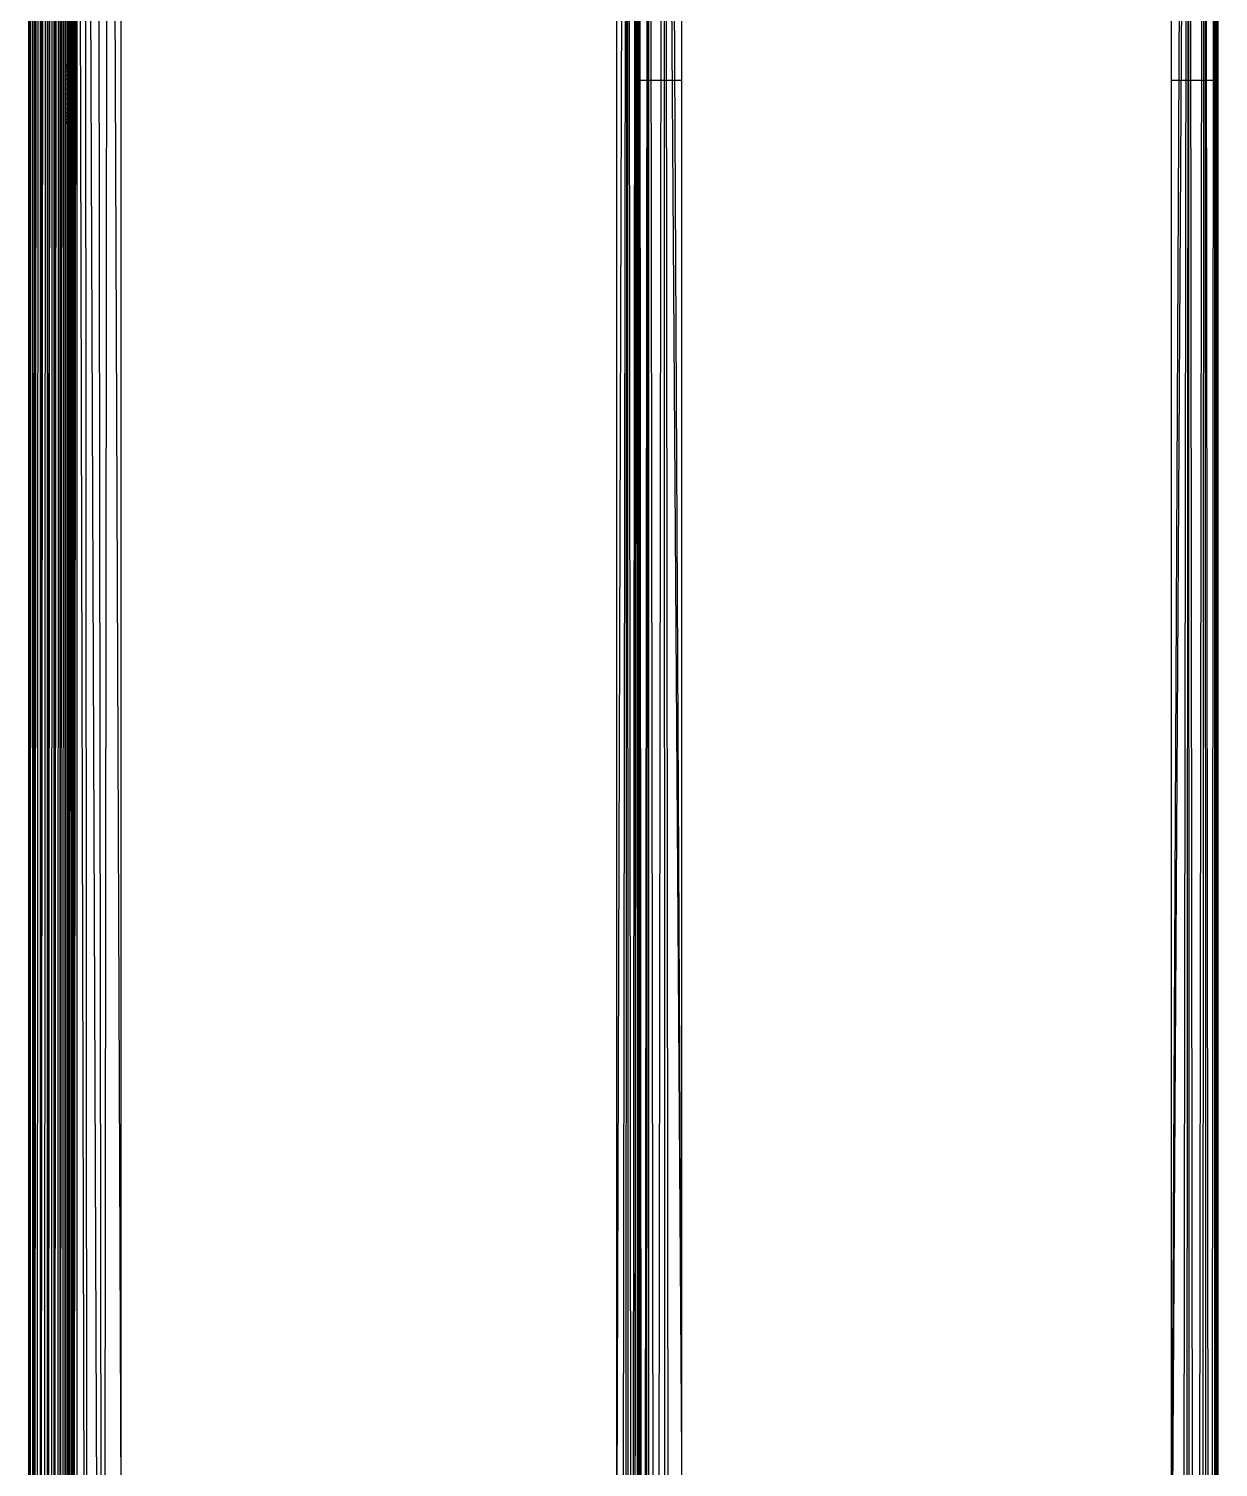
# Model space of a CAD drawing. Header units: inches. Extents: x 12 to 4610, y 8 to 3258.
# Drawn here: x 1589.2 to 1690.8, y 1875.1 to 1998 of the extents above; entities that cross this region are included whole.
import ezdxf

# ---------------------------------------------------------------- set-up
doc = ezdxf.new("R2010")
doc.units = ezdxf.units.IN
doc.header["$MEASUREMENT"] = 0

msp = doc.modelspace()

# ---------------------------------------------------------------- linework, layer by layer
for p, q in [((1589.23, 1739.7), (1589.59, 2545.2)), ((1589.23, 1739.7), (1589.31, 2545.12)), ((1589.23, 1739.7), (1589.23, 2545.1)), ((1589.33, 1739.67), (1589.59, 2545.2)), ((1589.59, 1739.6), (1590.18, 2545.37)), ((1589.92, 2545.3), (1589.59, 1739.6)), ((1589.59, 1739.6), (1589.59, 2545.2)), ((1589.68, 1739.57), (1590.23, 2545.39)), ((1589.68, 1739.57), (1590.18, 2545.37)), ((1589.94, 1739.5), (1590.23, 2545.39)), ((1590.23, 1739.41), (1590.84, 2545.58)), ((1590.23, 1739.41), (1590.55, 2545.49)), ((1590.23, 1739.41), (1590.23, 2545.39)), ((1590.57, 1739.31), (1590.84, 2545.58)), ((1590.84, 1739.23), (1591.41, 2545.76)), ((1591.15, 2545.67), (1590.84, 1739.23)), ((1590.84, 1739.23), (1590.84, 2545.58)), ((1591.16, 1739.12), (1591.41, 2545.76)), ((1591.41, 1739.04), (1591.91, 2545.95)), ((1591.41, 1739.04), (1591.68, 2545.86)), ((1591.41, 1739.04), (1591.41, 2545.76)), ((1591.69, 1738.94), (1591.91, 2545.95)), ((1591.91, 1738.85), (1592.33, 2546.14)), ((1591.91, 1738.85), (1592.14, 2546.05)), ((1591.91, 1738.85), (1591.91, 2545.95)), ((1592.15, 1738.75), (1592.33, 2546.14)), ((1593.1, 2102.64), (1593.1, 1870.72)), ((1593.34, 2102.64), (1593.1, 1870.72)), ((1593.4, 1736.45), (1593.34, 2102.64)), ((1593.38, 2102.64), (1594.27, 1736.45)), ((1594.27, 1736.45), (1594.05, 2102.64)), ((1594.1, 2102.64), (1595.57, 1736.45)), ((1595.57, 1736.45), (1595.12, 2102.64)), ((1595.57, 1736.45), (1596.04, 2102.64)), ((1596.15, 2102.64), (1597.1, 1870.72)), ((1597.1, 2102.64), (1597.1, 1870.72)), ((1639.43, 2102.64), (1639.43, 1861.36)), ((1640.16, 2102.64), (1639.43, 1861.36)), ((1640.31, 2102.64), (1639.79, 1690.11)), ((1640.35, 2102.64), (1640.15, 1690.11)), ((1640.48, 1690.09), (1640.39, 2102.64)), ((1640.42, 2102.64), (1640.78, 1690.09)), ((1592.33, 1994.9), (1592.33, 2089.9)), ((1592.41, 2089.9), (1592.39, 1994.9)), ((1592.43, 1994.9), (1592.47, 2089.9)), ((1592.56, 1994.9), (1592.58, 2089.9)), ((1592.65, 1994.9), (1592.65, 2089.9)), ((1592.72, 2089.9), (1592.7, 1994.9)), ((1592.75, 2089.9), (1592.73, 1994.9)), ((1592.83, 2089.9), (1592.82, 1994.9)), ((1592.88, 2089.9), (1592.88, 1994.9)), ((1592.92, 2089.9), (1592.91, 1994.9)), ((1592.97, 2089.9), (1592.97, 1994.9)), ((1593.03, 2089.9), (1593.03, 1994.9)), ((1641.03, 1876.1), (1641.24, 2084.75)), ((1641.33, 2084.75), (1641.22, 1688.5)), ((1641.22, 1688.5), (1641.24, 2084.75)), ((1641.34, 1688.45), (1641.33, 2084.75)), ((1641.33, 2084.75), (1641.45, 1688.37)), ((1641.69, 1688.21), (1641.39, 2084.75)), ((1641.39, 2084.75), (1641.57, 1688.29)), ((1642.12, 2084.75), (1641.69, 1688.21)), ((1641.93, 1688.03), (1642.16, 2084.75)), ((1642.19, 2084.75), (1642.17, 1687.85)), ((1642.81, 1687.24), (1642.29, 2084.75)), ((1642.81, 1687.24), (1643.39, 2084.75)), ((1643.51, 2084.75), (1643.56, 1686.63)), ((1643.58, 2084.75), (1644.05, 1686.1)), ((1645.03, 1876.02), (1643.58, 2084.75)), ((1645.03, 1876.02), (1643.96, 2084.75)), ((1645.03, 1876.02), (1645.03, 2084.75)), ((1686.84, 1855.44), (1687.92, 2084.75)), ((1686.84, 1855.44), (1686.84, 2084.75)), ((1688.22, 2084.75), (1686.84, 1855.44)), ((1687.64, 1641.84), (1688.22, 2084.75)), ((1688.28, 2084.75), (1688.03, 1641.45)), ((1688.4, 1641.06), (1688.33, 2084.75)), ((1688.94, 1641.24), (1688.4, 2084.75)), ((1688.94, 1641.24), (1689.57, 2084.75)), ((1689.64, 2084.75), (1689.39, 1641.42)), ((1689.69, 2084.75), (1689.83, 1641.61)), ((1689.74, 2084.75), (1690.19, 1641.8)), ((1690.19, 1641.8), (1690.51, 2084.75)), ((1690.55, 2084.75), (1690.47, 1641.97)), ((1690.58, 2084.75), (1690.67, 1642.16)), ((1690.81, 1642.38), (1690.58, 2084.75)), ((1690.84, 1853.04), (1690.64, 2084.75)), ((1690.64, 2084.75), (1690.81, 1642.38)), ((1690.84, 1853.04), (1690.84, 2084.75)), ((1640.78, 1690.09), (1641.03, 2056.05)), ((1641.03, 2056.05), (1641.03, 1876.1)), ((1592.39, 1994.9), (1592.33, 1994.9)), ((1592.33, 1994.86), (1592.33, 1994.9)), ((1592.39, 1994.86), (1592.33, 1994.86)), ((1592.33, 1994.75), (1592.33, 1994.86)), ((1592.39, 1994.75), (1592.33, 1994.75)), ((1592.33, 1994.57), (1592.33, 1994.75)), ((1592.39, 1994.57), (1592.33, 1994.57)), ((1592.33, 1994.32), (1592.33, 1994.57)), ((1592.43, 1994.9), (1592.39, 1994.9)), ((1592.39, 1994.9), (1592.39, 1994.86)), ((1592.43, 1994.86), (1592.39, 1994.86)), ((1592.39, 1994.86), (1592.39, 1994.75)), ((1592.43, 1994.75), (1592.39, 1994.75)), ((1592.39, 1994.75), (1592.39, 1994.57)), ((1592.43, 1994.57), (1592.39, 1994.57)), ((1592.39, 1994.57), (1592.39, 1994.32)), ((1592.56, 1994.9), (1592.43, 1994.9)), ((1592.43, 1994.86), (1592.43, 1994.9)), ((1592.56, 1994.86), (1592.43, 1994.86)), ((1592.43, 1994.75), (1592.43, 1994.86)), ((1592.56, 1994.75), (1592.43, 1994.75)), ((1592.43, 1994.57), (1592.43, 1994.75)), ((1592.56, 1994.57), (1592.43, 1994.57)), ((1592.43, 1994.32), (1592.43, 1994.57)), ((1592.65, 1994.9), (1592.56, 1994.9)), ((1592.56, 1994.86), (1592.56, 1994.9)), ((1592.65, 1994.86), (1592.56, 1994.86)), ((1592.56, 1994.75), (1592.56, 1994.86)), ((1592.65, 1994.75), (1592.56, 1994.75)), ((1592.56, 1994.57), (1592.56, 1994.75)), ((1592.65, 1994.57), (1592.56, 1994.57)), ((1592.56, 1994.32), (1592.56, 1994.57)), ((1592.7, 1994.9), (1592.65, 1994.9)), ((1592.65, 1994.86), (1592.65, 1994.9)), ((1592.7, 1994.86), (1592.65, 1994.86)), ((1592.65, 1994.75), (1592.65, 1994.86)), ((1592.7, 1994.75), (1592.65, 1994.75)), ((1592.65, 1994.57), (1592.65, 1994.75)), ((1592.7, 1994.57), (1592.65, 1994.57)), ((1592.65, 1994.32), (1592.65, 1994.57)), ((1592.73, 1994.9), (1592.7, 1994.9)), ((1592.7, 1994.9), (1592.7, 1994.86)), ((1592.73, 1994.86), (1592.7, 1994.86)), ((1592.7, 1994.86), (1592.7, 1994.75)), ((1592.73, 1994.75), (1592.7, 1994.75)), ((1592.7, 1994.75), (1592.7, 1994.57)), ((1592.73, 1994.57), (1592.7, 1994.57)), ((1592.7, 1994.57), (1592.7, 1994.32)), ((1592.82, 1994.9), (1592.73, 1994.9)), ((1592.73, 1994.9), (1592.73, 1994.86)), ((1592.82, 1994.86), (1592.73, 1994.86)), ((1592.73, 1994.86), (1592.73, 1994.75)), ((1592.82, 1994.75), (1592.73, 1994.75)), ((1592.73, 1994.75), (1592.73, 1994.57)), ((1592.73, 1994.57), (1592.73, 1994.32)), ((1592.82, 1994.57), (1592.73, 1994.57)), ((1592.88, 1994.9), (1592.82, 1994.9)), ((1592.82, 1994.9), (1592.82, 1994.86)), ((1592.88, 1994.86), (1592.82, 1994.86)), ((1592.82, 1994.86), (1592.82, 1994.75)), ((1592.88, 1994.75), (1592.82, 1994.75)), ((1592.82, 1994.75), (1592.82, 1994.57)), ((1592.88, 1994.57), (1592.82, 1994.57)), ((1592.82, 1994.57), (1592.82, 1994.32)), ((1592.91, 1994.9), (1592.88, 1994.9)), ((1592.88, 1994.9), (1592.88, 1994.86)), ((1592.91, 1994.86), (1592.88, 1994.86)), ((1592.88, 1994.86), (1592.88, 1994.75)), ((1592.91, 1994.75), (1592.88, 1994.75)), ((1592.88, 1994.75), (1592.88, 1994.57)), ((1592.91, 1994.57), (1592.88, 1994.57)), ((1592.88, 1994.57), (1592.88, 1994.32)), ((1592.97, 1994.9), (1592.91, 1994.9)), ((1592.91, 1994.9), (1592.91, 1994.86)), ((1592.97, 1994.86), (1592.91, 1994.86)), ((1592.91, 1994.86), (1592.91, 1994.75)), ((1592.97, 1994.75), (1592.91, 1994.75)), ((1592.91, 1994.75), (1592.91, 1994.57)), ((1592.97, 1994.57), (1592.91, 1994.57)), ((1592.91, 1994.57), (1592.91, 1994.32)), ((1593.03, 1994.9), (1592.97, 1994.9)), ((1592.97, 1994.9), (1592.97, 1994.86)), ((1593.03, 1994.86), (1592.97, 1994.86)), ((1592.97, 1994.86), (1592.97, 1994.75)), ((1593.03, 1994.75), (1592.97, 1994.75)), ((1592.97, 1994.75), (1592.97, 1994.57)), ((1593.03, 1994.57), (1592.97, 1994.57)), ((1592.97, 1994.57), (1592.97, 1994.32)), ((1593.03, 1994.9), (1593.03, 1994.86)), ((1593.03, 1994.75), (1593.03, 1994.86)), ((1593.03, 1994.57), (1593.03, 1994.75)), ((1593.03, 1994.57), (1593.03, 1994.32)), ((1592.39, 1994.32), (1592.33, 1994.32)), ((1592.33, 1994.01), (1592.33, 1994.32)), ((1592.39, 1994.01), (1592.33, 1994.01)), ((1592.33, 1993.65), (1592.33, 1994.01)), ((1592.39, 1993.65), (1592.33, 1993.65)), ((1592.33, 1993.26), (1592.33, 1993.65)), ((1592.39, 1993.26), (1592.33, 1993.26)), ((1592.33, 1992.84), (1592.33, 1993.26)), ((1592.43, 1994.32), (1592.39, 1994.32)), ((1592.39, 1994.32), (1592.39, 1994.01)), ((1592.43, 1994.01), (1592.39, 1994.01)), ((1592.39, 1994.01), (1592.39, 1993.65)), ((1592.43, 1993.65), (1592.39, 1993.65)), ((1592.39, 1993.65), (1592.39, 1993.26)), ((1592.43, 1993.26), (1592.39, 1993.26)), ((1592.39, 1993.26), (1592.39, 1992.84)), ((1592.56, 1994.32), (1592.43, 1994.32)), ((1592.43, 1994.01), (1592.43, 1994.32)), ((1592.56, 1994.01), (1592.43, 1994.01)), ((1592.43, 1993.65), (1592.43, 1994.01)), ((1592.56, 1993.65), (1592.43, 1993.65)), ((1592.43, 1993.26), (1592.43, 1993.65)), ((1592.56, 1993.26), (1592.43, 1993.26)), ((1592.43, 1992.84), (1592.43, 1993.26)), ((1592.65, 1994.32), (1592.56, 1994.32)), ((1592.56, 1994.01), (1592.56, 1994.32)), ((1592.65, 1994.01), (1592.56, 1994.01)), ((1592.56, 1993.65), (1592.56, 1994.01)), ((1592.65, 1993.65), (1592.56, 1993.65)), ((1592.56, 1993.26), (1592.56, 1993.65)), ((1592.65, 1993.26), (1592.56, 1993.26)), ((1592.56, 1992.84), (1592.56, 1993.26)), ((1592.7, 1994.32), (1592.65, 1994.32)), ((1592.65, 1994.01), (1592.65, 1994.32)), ((1592.7, 1994.01), (1592.65, 1994.01)), ((1592.65, 1993.65), (1592.65, 1994.01)), ((1592.7, 1993.65), (1592.65, 1993.65)), ((1592.65, 1993.26), (1592.65, 1993.65)), ((1592.7, 1993.26), (1592.65, 1993.26)), ((1592.65, 1992.84), (1592.65, 1993.26)), ((1592.73, 1994.32), (1592.7, 1994.32)), ((1592.7, 1994.32), (1592.7, 1994.01)), ((1592.73, 1994.01), (1592.7, 1994.01)), ((1592.7, 1994.01), (1592.7, 1993.65)), ((1592.73, 1993.65), (1592.7, 1993.65)), ((1592.7, 1993.65), (1592.7, 1993.26)), ((1592.73, 1993.26), (1592.7, 1993.26)), ((1592.7, 1993.26), (1592.7, 1992.84)), ((1592.82, 1994.32), (1592.73, 1994.32)), ((1592.73, 1994.32), (1592.73, 1994.01)), ((1592.82, 1994.01), (1592.73, 1994.01)), ((1592.73, 1994.01), (1592.73, 1993.65)), ((1592.82, 1993.65), (1592.73, 1993.65)), ((1592.73, 1993.65), (1592.73, 1993.26)), ((1592.82, 1993.26), (1592.73, 1993.26)), ((1592.73, 1993.26), (1592.73, 1992.84)), ((1592.88, 1994.32), (1592.82, 1994.32)), ((1592.82, 1994.32), (1592.82, 1994.01)), ((1592.88, 1994.01), (1592.82, 1994.01)), ((1592.82, 1994.01), (1592.82, 1993.65)), ((1592.88, 1993.65), (1592.82, 1993.65)), ((1592.82, 1993.65), (1592.82, 1993.26)), ((1592.88, 1993.26), (1592.82, 1993.26)), ((1592.82, 1993.26), (1592.82, 1992.84)), ((1592.91, 1994.32), (1592.88, 1994.32)), ((1592.88, 1994.32), (1592.88, 1994.01)), ((1592.91, 1994.01), (1592.88, 1994.01)), ((1592.88, 1994.01), (1592.88, 1993.65)), ((1592.91, 1993.65), (1592.88, 1993.65)), ((1592.88, 1993.65), (1592.88, 1993.26)), ((1592.91, 1993.26), (1592.88, 1993.26)), ((1592.88, 1993.26), (1592.88, 1992.84)), ((1592.97, 1994.32), (1592.91, 1994.32)), ((1592.91, 1994.32), (1592.91, 1994.01)), ((1592.97, 1994.01), (1592.91, 1994.01)), ((1592.91, 1994.01), (1592.91, 1993.65)), ((1592.97, 1993.65), (1592.91, 1993.65)), ((1592.91, 1993.65), (1592.91, 1993.26)), ((1592.97, 1993.26), (1592.91, 1993.26)), ((1592.91, 1993.26), (1592.91, 1992.84)), ((1593.03, 1994.32), (1592.97, 1994.32)), ((1592.97, 1994.32), (1592.97, 1994.01)), ((1593.03, 1994.01), (1592.97, 1994.01)), ((1592.97, 1994.01), (1592.97, 1993.65)), ((1593.03, 1993.65), (1592.97, 1993.65)), ((1592.97, 1993.65), (1592.97, 1993.26)), ((1593.03, 1993.26), (1592.97, 1993.26)), ((1592.97, 1993.26), (1592.97, 1992.84)), ((1593.03, 1994.01), (1593.03, 1994.32)), ((1593.03, 1993.65), (1593.03, 1994.01)), ((1593.03, 1993.65), (1593.03, 1993.26)), ((1593.03, 1993.26), (1593.03, 1992.84)), ((1641.03, 1993.59), (1641.15, 1993.59)), ((1641.15, 1993.59), (1641.24, 1993.59)), ((1641.24, 1993.59), (1641.29, 1993.59)), ((1641.29, 1993.59), (1641.33, 1993.59)), ((1641.33, 1993.59), (1641.37, 1993.59)), ((1641.37, 1993.59), (1641.42, 1993.59)), ((1641.42, 1993.59), (1641.46, 1993.59)), ((1641.46, 1993.59), (1642.02, 1993.59)), ((1642.02, 1993.59), (1642.11, 1993.59)), ((1642.11, 1993.59), (1642.19, 1993.59)), ((1642.19, 1993.59), (1642.41, 1993.59)), ((1642.41, 1993.59), (1643.26, 1993.59)), ((1643.26, 1993.59), (1643.52, 1993.59)), ((1643.52, 1993.59), (1643.69, 1993.59)), ((1643.69, 1993.59), (1644.21, 1993.59)), ((1644.21, 1993.59), (1644.42, 1993.59)), ((1644.42, 1993.59), (1645.03, 1993.59)), ((1686.84, 1993.59), (1687.5, 1993.59)), ((1687.5, 1993.59), (1687.68, 1993.59)), ((1687.68, 1993.59), (1688.1, 1993.59)), ((1688.1, 1993.59), (1688.23, 1993.59)), ((1688.23, 1993.59), (1688.35, 1993.59)), ((1688.35, 1993.59), (1688.51, 1993.59)), ((1688.51, 1993.59), (1689.44, 1993.59)), ((1689.44, 1993.59), (1689.59, 1993.59)), ((1689.59, 1993.59), (1689.72, 1993.59)), ((1689.72, 1993.59), (1689.83, 1993.59)), ((1689.83, 1993.59), (1690.44, 1993.59)), ((1690.44, 1993.59), (1690.53, 1993.59)), ((1690.53, 1993.59), (1690.6, 1993.59)), ((1690.6, 1993.59), (1690.64, 1993.59)), ((1690.64, 1993.59), (1690.67, 1993.59)), ((1690.67, 1993.59), (1690.72, 1993.59)), ((1690.72, 1993.59), (1690.84, 1993.59)), ((1592.39, 1992.84), (1592.33, 1992.84)), ((1592.33, 1992.4), (1592.33, 1992.84)), ((1592.33, 1991.97), (1592.33, 1992.4)), ((1592.39, 1992.4), (1592.33, 1992.4)), ((1592.39, 1991.97), (1592.33, 1991.97)), ((1592.33, 1991.55), (1592.33, 1991.97)), ((1592.39, 1992.84), (1592.39, 1992.4)), ((1592.43, 1992.84), (1592.39, 1992.84)), ((1592.39, 1992.4), (1592.39, 1991.97)), ((1592.43, 1992.4), (1592.39, 1992.4)), ((1592.43, 1991.97), (1592.39, 1991.97)), ((1592.39, 1991.97), (1592.39, 1991.55)), ((1592.56, 1992.84), (1592.43, 1992.84)), ((1592.43, 1992.4), (1592.43, 1992.84)), ((1592.56, 1992.4), (1592.43, 1992.4)), ((1592.43, 1991.97), (1592.43, 1992.4)), ((1592.56, 1991.97), (1592.43, 1991.97)), ((1592.43, 1991.55), (1592.43, 1991.97)), ((1592.65, 1992.84), (1592.56, 1992.84)), ((1592.56, 1992.4), (1592.56, 1992.84)), ((1592.65, 1992.4), (1592.56, 1992.4)), ((1592.56, 1991.97), (1592.56, 1992.4)), ((1592.65, 1991.97), (1592.56, 1991.97)), ((1592.56, 1991.55), (1592.56, 1991.97)), ((1592.7, 1992.84), (1592.65, 1992.84)), ((1592.65, 1992.4), (1592.65, 1992.84)), ((1592.7, 1992.4), (1592.65, 1992.4)), ((1592.65, 1991.97), (1592.65, 1992.4)), ((1592.73, 1991.97), (1592.65, 1991.97)), ((1592.65, 1991.55), (1592.65, 1991.97)), ((1592.73, 1992.84), (1592.7, 1992.84)), ((1592.7, 1992.84), (1592.7, 1992.4)), ((1592.73, 1992.4), (1592.7, 1992.4)), ((1592.7, 1991.55), (1592.7, 1992.4)), ((1592.82, 1992.84), (1592.73, 1992.84)), ((1592.73, 1992.84), (1592.73, 1992.4)), ((1592.82, 1992.4), (1592.73, 1992.4)), ((1592.73, 1992.4), (1592.73, 1991.97)), ((1592.73, 1991.97), (1592.73, 1991.55)), ((1592.82, 1991.97), (1592.73, 1991.97)), ((1592.88, 1992.84), (1592.82, 1992.84)), ((1592.82, 1992.84), (1592.82, 1992.4)), ((1592.88, 1992.4), (1592.82, 1992.4)), ((1592.82, 1992.4), (1592.82, 1991.97)), ((1592.82, 1991.97), (1592.82, 1991.55)), ((1592.88, 1991.97), (1592.82, 1991.97)), ((1592.91, 1992.84), (1592.88, 1992.84)), ((1592.88, 1992.84), (1592.88, 1992.4)), ((1592.91, 1992.4), (1592.88, 1992.4)), ((1592.88, 1992.4), (1592.88, 1991.97)), ((1592.88, 1991.97), (1592.88, 1991.55)), ((1592.91, 1991.97), (1592.88, 1991.97)), ((1592.97, 1992.84), (1592.91, 1992.84)), ((1592.91, 1992.84), (1592.91, 1992.4)), ((1592.97, 1992.4), (1592.91, 1992.4)), ((1592.91, 1992.4), (1592.91, 1991.97)), ((1592.91, 1991.97), (1592.91, 1991.55)), ((1592.97, 1991.97), (1592.91, 1991.97)), ((1593.03, 1992.84), (1592.97, 1992.84)), ((1592.97, 1992.84), (1592.97, 1992.4)), ((1593.03, 1992.4), (1592.97, 1992.4)), ((1592.97, 1992.4), (1592.97, 1991.97)), ((1592.97, 1991.97), (1592.97, 1991.55)), ((1593.03, 1991.97), (1592.97, 1991.97)), ((1593.03, 1992.84), (1593.03, 1992.4)), ((1593.03, 1991.97), (1593.03, 1992.4)), ((1593.03, 1991.55), (1593.03, 1991.97)), ((1592.39, 1991.55), (1592.33, 1991.55)), ((1592.33, 1991.15), (1592.33, 1991.55)), ((1592.39, 1991.15), (1592.33, 1991.15)), ((1592.33, 1990.79), (1592.33, 1991.15)), ((1592.39, 1990.79), (1592.33, 1990.79)), ((1592.33, 1990.49), (1592.33, 1990.79)), ((1592.43, 1991.55), (1592.39, 1991.55)), ((1592.39, 1991.55), (1592.39, 1991.15)), ((1592.43, 1991.15), (1592.39, 1991.15)), ((1592.39, 1991.15), (1592.39, 1990.79)), ((1592.43, 1990.79), (1592.39, 1990.79)), ((1592.39, 1990.79), (1592.39, 1990.49)), ((1592.56, 1991.55), (1592.43, 1991.55)), ((1592.43, 1991.15), (1592.43, 1991.55)), ((1592.56, 1991.15), (1592.43, 1991.15)), ((1592.43, 1990.79), (1592.43, 1991.15)), ((1592.56, 1990.79), (1592.43, 1990.79)), ((1592.43, 1990.49), (1592.43, 1990.79)), ((1592.65, 1991.55), (1592.56, 1991.55)), ((1592.56, 1991.15), (1592.56, 1991.55)), ((1592.65, 1991.15), (1592.56, 1991.15)), ((1592.56, 1990.79), (1592.56, 1991.15)), ((1592.65, 1990.79), (1592.56, 1990.79)), ((1592.56, 1990.49), (1592.56, 1990.79)), ((1592.7, 1991.55), (1592.65, 1991.55)), ((1592.65, 1991.15), (1592.65, 1991.55)), ((1592.7, 1991.15), (1592.65, 1991.15)), ((1592.65, 1990.79), (1592.65, 1991.15)), ((1592.7, 1990.79), (1592.65, 1990.79)), ((1592.65, 1990.49), (1592.65, 1990.79)), ((1592.73, 1991.55), (1592.7, 1991.55)), ((1592.7, 1991.55), (1592.7, 1991.15)), ((1592.72, 1991.15), (1592.7, 1991.15)), ((1592.7, 1991.15), (1592.7, 1990.79)), ((1592.72, 1990.79), (1592.7, 1990.79)), ((1592.7, 1990.05), (1592.7, 1990.79)), ((1592.72, 1991.15), (1592.72, 1990.79)), ((1592.72, 1990.79), (1592.72, 1990.49)), ((1592.82, 1990.79), (1592.72, 1990.79)), ((1592.73, 1991.55), (1592.72, 1991.15)), ((1592.82, 1991.55), (1592.73, 1991.55)), ((1592.82, 1991.15), (1592.72, 1991.15)), ((1592.82, 1991.55), (1592.82, 1991.15)), ((1592.88, 1991.55), (1592.82, 1991.55)), ((1592.82, 1991.15), (1592.82, 1990.79)), ((1592.88, 1991.15), (1592.82, 1991.15)), ((1592.82, 1990.79), (1592.82, 1990.49)), ((1592.88, 1990.79), (1592.82, 1990.79)), ((1592.88, 1991.55), (1592.88, 1991.15)), ((1592.91, 1991.55), (1592.88, 1991.55)), ((1592.88, 1991.15), (1592.88, 1990.79)), ((1592.91, 1991.15), (1592.88, 1991.15)), ((1592.88, 1990.79), (1592.88, 1990.49)), ((1592.91, 1990.79), (1592.88, 1990.79)), ((1592.91, 1991.55), (1592.91, 1991.15)), ((1592.97, 1991.55), (1592.91, 1991.55)), ((1592.91, 1991.15), (1592.91, 1990.79)), ((1592.97, 1991.15), (1592.91, 1991.15)), ((1592.91, 1990.79), (1592.91, 1990.49)), ((1592.97, 1990.79), (1592.91, 1990.79)), ((1592.97, 1991.55), (1592.97, 1991.15)), ((1593.03, 1991.55), (1592.97, 1991.55)), ((1592.97, 1991.15), (1592.97, 1990.79)), ((1593.03, 1991.15), (1592.97, 1991.15)), ((1592.97, 1990.79), (1592.97, 1990.49)), ((1593.03, 1990.79), (1592.97, 1990.79)), ((1593.03, 1991.15), (1593.03, 1991.55)), ((1593.03, 1990.79), (1593.03, 1991.15)), ((1593.03, 1990.49), (1593.03, 1990.79)), ((1592.39, 1990.49), (1592.33, 1990.49)), ((1592.33, 1990.24), (1592.33, 1990.49)), ((1592.39, 1990.24), (1592.33, 1990.24)), ((1592.33, 1990.05), (1592.33, 1990.24)), ((1592.39, 1990.05), (1592.33, 1990.05)), ((1592.33, 1989.94), (1592.33, 1990.05)), ((1592.33, 1989.9), (1592.33, 1989.94)), ((1592.39, 1989.94), (1592.33, 1989.94)), ((1592.33, 1738.66), (1592.43, 1989.9)), ((1592.39, 1989.9), (1592.33, 1738.66)), ((1592.33, 1738.66), (1592.33, 1989.9)), ((1592.39, 1989.9), (1592.33, 1989.9)), ((1592.43, 1990.49), (1592.39, 1990.49)), ((1592.39, 1990.49), (1592.39, 1990.24)), ((1592.43, 1990.24), (1592.39, 1990.24)), ((1592.39, 1990.24), (1592.39, 1990.05)), ((1592.43, 1990.05), (1592.39, 1990.05)), ((1592.39, 1990.05), (1592.39, 1989.94)), ((1592.39, 1989.94), (1592.39, 1989.9)), ((1592.43, 1989.94), (1592.39, 1989.94)), ((1592.43, 1989.9), (1592.39, 1989.9)), ((1592.56, 1990.49), (1592.43, 1990.49)), ((1592.43, 1990.24), (1592.43, 1990.49)), ((1592.56, 1990.24), (1592.43, 1990.24)), ((1592.43, 1990.05), (1592.43, 1990.24)), ((1592.56, 1990.05), (1592.43, 1990.05)), ((1592.43, 1989.94), (1592.43, 1990.05)), ((1592.43, 1989.9), (1592.43, 1989.94)), ((1592.56, 1989.94), (1592.43, 1989.94)), ((1592.56, 1989.9), (1592.43, 1989.9)), ((1592.52, 1738.57), (1592.56, 1989.9)), ((1592.65, 1990.49), (1592.56, 1990.49)), ((1592.56, 1990.24), (1592.56, 1990.49)), ((1592.65, 1990.24), (1592.56, 1990.24)), ((1592.56, 1990.05), (1592.56, 1990.24)), ((1592.65, 1990.05), (1592.56, 1990.05)), ((1592.56, 1989.94), (1592.56, 1990.05)), ((1592.56, 1989.9), (1592.56, 1989.94)), ((1592.65, 1989.94), (1592.56, 1989.94)), ((1592.65, 1989.9), (1592.56, 1989.9)), ((1592.72, 1990.49), (1592.65, 1990.49)), ((1592.65, 1990.24), (1592.65, 1990.49)), ((1592.72, 1990.24), (1592.65, 1990.24)), ((1592.65, 1990.05), (1592.65, 1990.24)), ((1592.7, 1990.05), (1592.65, 1990.05)), ((1592.65, 1989.94), (1592.65, 1990.05)), ((1592.65, 1989.9), (1592.65, 1989.94)), ((1592.7, 1989.94), (1592.65, 1989.94)), ((1592.65, 1738.48), (1592.65, 1989.9)), ((1592.7, 1989.9), (1592.65, 1738.48)), ((1592.72, 1989.9), (1592.65, 1738.48)), ((1592.7, 1989.9), (1592.65, 1989.9)), ((1592.7, 1990.05), (1592.7, 1989.94)), ((1592.72, 1990.05), (1592.7, 1990.05)), ((1592.72, 1989.94), (1592.7, 1989.94)), ((1592.7, 1989.94), (1592.7, 1989.9)), ((1592.72, 1989.9), (1592.7, 1989.9)), ((1592.72, 1990.49), (1592.72, 1990.24)), ((1592.82, 1990.49), (1592.72, 1990.49)), ((1592.72, 1990.24), (1592.72, 1990.05)), ((1592.82, 1990.24), (1592.72, 1990.24)), ((1592.72, 1990.05), (1592.72, 1989.94)), ((1592.82, 1990.05), (1592.72, 1990.05)), ((1592.72, 1989.94), (1592.72, 1989.9)), ((1592.82, 1989.94), (1592.72, 1989.94)), ((1592.82, 1989.9), (1592.72, 1989.9)), ((1592.82, 1989.9), (1592.8, 1738.38)), ((1592.82, 1990.49), (1592.82, 1990.24)), ((1592.88, 1990.49), (1592.82, 1990.49)), ((1592.82, 1990.24), (1592.82, 1990.05)), ((1592.88, 1990.24), (1592.82, 1990.24)), ((1592.82, 1990.05), (1592.82, 1989.94)), ((1592.88, 1990.05), (1592.82, 1990.05)), ((1592.82, 1989.94), (1592.82, 1989.9)), ((1592.88, 1989.94), (1592.82, 1989.94)), ((1592.88, 1989.9), (1592.82, 1989.9)), ((1592.88, 1990.49), (1592.88, 1990.24)), ((1592.91, 1990.49), (1592.88, 1990.49)), ((1592.88, 1990.24), (1592.88, 1990.05)), ((1592.91, 1990.24), (1592.88, 1990.24)), ((1592.88, 1990.05), (1592.88, 1989.94)), ((1592.91, 1990.05), (1592.88, 1990.05)), ((1592.88, 1989.94), (1592.88, 1989.9)), ((1592.91, 1989.94), (1592.88, 1989.94)), ((1592.88, 1989.9), (1592.88, 1738.29)), ((1592.91, 1989.9), (1592.88, 1738.29)), ((1592.91, 1989.9), (1592.88, 1989.9)), ((1592.91, 1990.49), (1592.91, 1990.24)), ((1592.97, 1990.49), (1592.91, 1990.49)), ((1592.91, 1990.24), (1592.91, 1990.05)), ((1592.97, 1990.24), (1592.91, 1990.24)), ((1592.91, 1990.05), (1592.91, 1989.94)), ((1592.97, 1990.05), (1592.91, 1990.05)), ((1592.91, 1989.94), (1592.91, 1989.9)), ((1592.97, 1989.94), (1592.91, 1989.94)), ((1592.97, 1989.9), (1592.91, 1989.9)), ((1592.97, 1990.49), (1592.97, 1990.24)), ((1593.03, 1990.49), (1592.97, 1990.49)), ((1592.97, 1990.24), (1592.97, 1990.05)), ((1593.03, 1990.24), (1592.97, 1990.24)), ((1592.97, 1990.05), (1592.97, 1989.94)), ((1593.03, 1990.05), (1592.97, 1990.05)), ((1592.97, 1989.94), (1592.97, 1989.9)), ((1593.03, 1989.94), (1592.97, 1989.94)), ((1592.97, 1989.9), (1592.97, 1738.19)), ((1593.03, 1989.9), (1592.97, 1989.9)), ((1593.03, 1990.49), (1593.03, 1990.24)), ((1593.03, 1990.05), (1593.03, 1990.24)), ((1593.03, 1989.94), (1593.03, 1990.05)), ((1593.03, 1989.9), (1593.03, 1989.94)), ((1593.03, 1989.9), (1593.03, 1738)), ((1641.03, 1862.3), (1641.03, 1876.1)), ((1645.03, 1874.2), (1645.03, 1876.02))]:
    msp.add_line(p, q)

doc.saveas('drawing.dxf')
